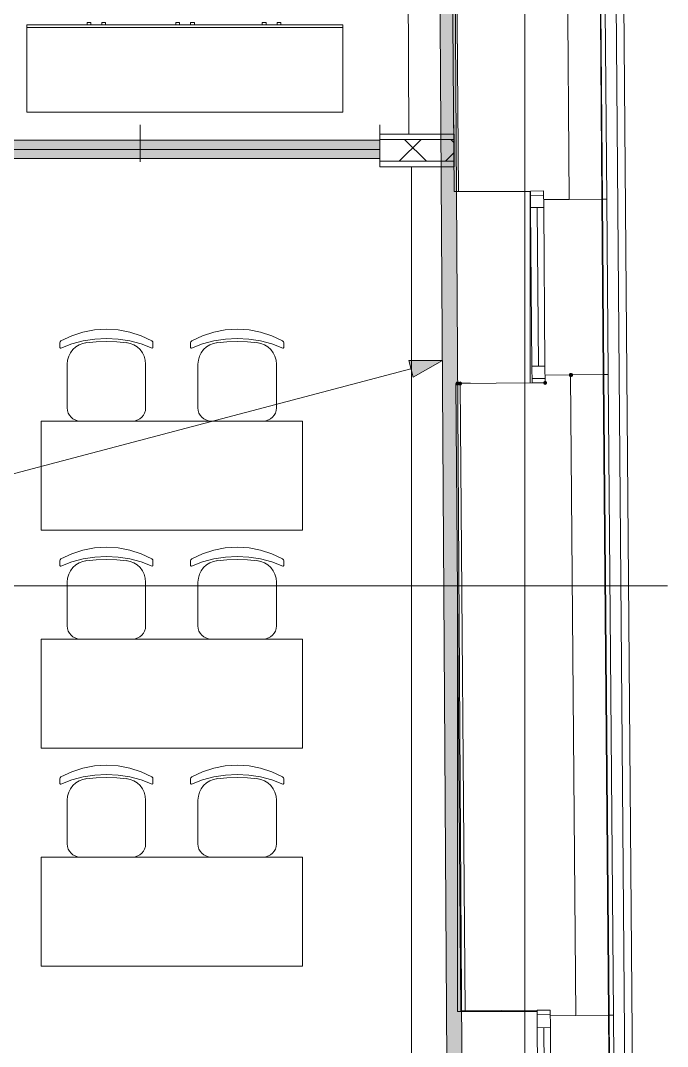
# Model space of a CAD drawing. Header units: millimetres. Extents: x 0 to 1189, y 0 to 841.
# Drawn here: x 834.03 to 863.73, y 396.24 to 443.31 of the extents above; entities that cross this region are included whole.
import ezdxf

# ---------------------------------------------------------------- set-up
doc = ezdxf.new("R2010")
doc.units = ezdxf.units.MM

msp = doc.modelspace()

# ---------------------------------------------------------------- hatches: boundary and pattern name
at = {"true_color": 0xf1d696}
h = msp.add_hatch(color=41, dxfattribs=at)
h.dxf.hatch_style = 2
h.paths.add_polyline_path([(854.417305, 376.515346), (853.717304, 376.512346), (853.055303, 481.299506), (853.751304, 481.999507)])
at = {"true_color": 0xffffff}
h = msp.add_hatch(color=7, dxfattribs=at)
h.dxf.hatch_style = 2
h.paths.add_polyline_path([(795.518215, 437.81144), (850.518299, 437.81144), (850.518299, 436.971438), (795.518215, 436.971438)])
at = {"true_color": 0x0077b0}
h = msp.add_hatch(color=144, dxfattribs=at)
h.dxf.hatch_style = 2
h.paths.add_polyline_path([(853.393304, 427.712424), (852.052302, 426.945423), (851.848301, 427.718424)])
h = msp.add_hatch(color=7)
h.dxf.hatch_style = 2
h.paths.add_polyline_path([(859.371313, 427.051423), (859.344875, 427.114986), (859.281313, 427.141423), (859.21775, 427.114986), (859.191313, 427.051423), (859.191313, 427.041423), (859.21775, 426.977861), (859.281313, 426.951423), (859.344875, 426.977861), (859.371313, 427.041423)])
h = msp.add_hatch(color=7)
h.dxf.hatch_style = 2
h.paths.add_polyline_path([(859.217313, 427.041423), (859.24375, 426.977861), (859.307313, 426.951423), (859.370875, 426.977861), (859.397313, 427.041423), (859.397313, 427.051423), (859.370875, 427.114986), (859.307313, 427.141423), (859.24375, 427.114986), (859.217313, 427.051423)])
h = msp.add_hatch(color=7)
h.dxf.hatch_style = 2
h.paths.add_polyline_path([(854.000305, 426.649423), (854.026742, 426.58586), (854.090305, 426.559422), (854.153867, 426.58586), (854.180305, 426.649423), (854.180305, 426.664423), (854.153867, 426.727985), (854.090305, 426.754423), (854.026742, 426.727985), (854.000305, 426.664423)])
h = msp.add_hatch(color=7)
h.dxf.hatch_style = 2
h.paths.add_polyline_path([(854.120305, 426.650423), (854.146742, 426.58686), (854.210305, 426.560422), (854.273868, 426.58686), (854.300305, 426.650423), (854.300305, 426.660423), (854.273868, 426.723985), (854.210305, 426.750423), (854.146742, 426.723985), (854.120305, 426.660423)])
h = msp.add_hatch(color=7)
h.dxf.hatch_style = 2
h.paths.add_polyline_path([(858.020311, 426.681423), (858.046748, 426.61786), (858.110311, 426.591422), (858.173874, 426.61786), (858.200311, 426.681423), (858.200311, 426.691423), (858.173874, 426.754985), (858.110311, 426.781423), (858.046748, 426.754985), (858.020311, 426.691423)])

# ---------------------------------------------------------------- linework, layer by layer
at = {"color": 7, "lineweight": 0}
for points in [[(857.17331, 238.825136), (857.17331, 730.151886)], [(851.651301, 481.999507), (851.859301, 438.10044)], [(854.417305, 376.515346), (853.751304, 481.999507)], [(853.055303, 481.299506), (853.717304, 376.512346)], [(861.262316, 457.376469), (861.935317, 374.135342)], [(861.934317, 374.135342), (861.262316, 457.376469)], [(861.612316, 457.378469), (862.284317, 374.139342)], [(859.216313, 435.101435), (859.131313, 445.540451)], [(860.716315, 435.113435), (860.631315, 445.562451)], [(860.657315, 445.563451), (860.742315, 435.113435)], [(860.942315, 435.115435), (860.857315, 445.564451)], [(853.860305, 445.158451), (853.939305, 435.458436)], [(854.060305, 445.159451), (854.139305, 435.460436)], [(854.139305, 435.460436), (854.060305, 445.149451)], [(839.518283, 436.821438), (839.518283, 438.521441)], [(850.518299, 436.821438), (850.518299, 438.521441)], [(853.919305, 436.971438), (853.919305, 438.521441)], [(850.518299, 437.81144), (795.518215, 437.81144)], [(853.932305, 438.10044), (850.518299, 438.10044)], [(850.518299, 438.10044), (850.518299, 436.600438)], [(853.932305, 437.85044), (850.518299, 437.85044)], [(850.518299, 436.971438), (850.518299, 437.81144)], [(851.414301, 436.850438), (852.414302, 437.85044)], [(852.663303, 436.850438), (851.663301, 437.85044)], [(853.932305, 437.702439), (853.785304, 437.85044)], [(853.932305, 436.600438), (853.932305, 438.10044)], [(850.518299, 437.391439), (795.819216, 437.391439)], [(853.535304, 436.850438), (853.932305, 437.247439)], [(795.518215, 436.971438), (850.518299, 436.971438)], [(850.542299, 436.850438), (850.518299, 436.873438)], [(853.932305, 436.850438), (850.518299, 436.850438)], [(853.932305, 436.971438), (853.932305, 436.624438)], [(850.518299, 436.600438), (853.932305, 436.600438)], [(851.976302, 436.600438), (851.976302, 375.815345)], [(853.939305, 435.458436), (854.139305, 435.460436)], [(857.42831, 435.458436), (853.939305, 435.458436)], [(854.139305, 435.460436), (857.43831, 435.486436)], [(857.42831, 426.686423), (857.42831, 435.458436)], [(857.43831, 435.486436), (858.038311, 435.491436)], [(858.038311, 435.491436), (857.43831, 435.486436)], [(857.44531, 434.726435), (857.43831, 435.486436)], [(857.43831, 435.486436), (857.44531, 434.726435)], [(858.038311, 435.491436), (858.045311, 434.731435)], [(858.045311, 434.731435), (858.038311, 435.491436)], [(857.44031, 435.286436), (858.040311, 435.291436)], [(858.042311, 435.091435), (859.216313, 435.101435)], [(859.216313, 435.101435), (860.716315, 435.113435)], [(860.716315, 435.113435), (860.781315, 427.063423)], [(860.742315, 435.113435), (860.942315, 435.115435)], [(860.807315, 427.063423), (860.742315, 435.113435)], [(861.007315, 427.065423), (860.942315, 435.115435)], [(858.045311, 434.731435), (857.44531, 434.726435)], [(857.50431, 427.446424), (857.44531, 434.726435)], [(857.74531, 434.729435), (857.804311, 427.449424)], [(858.045311, 434.731435), (858.103311, 427.451424)], [(858.103311, 427.451424), (857.50431, 427.446424)], [(857.50431, 427.446424), (857.51031, 426.687423)], [(857.50431, 427.446424), (857.51031, 426.687423)], [(858.110311, 426.691423), (858.103311, 427.451424)], [(858.110311, 426.691423), (858.103311, 427.451424)], [(857.50831, 426.886423), (858.108311, 426.891423)], [(859.307313, 427.051423), (858.107311, 427.041423)], [(859.519313, 397.667378), (859.281313, 427.041423)], [(859.281313, 427.041423), (859.307313, 427.041423)], [(860.781315, 427.063423), (859.307313, 427.051423)], [(861.019315, 397.679378), (860.781315, 427.063423)], [(861.007315, 427.065423), (860.807315, 427.063423)], [(860.807315, 427.063423), (861.044315, 397.679378)], [(861.244316, 397.681378), (861.007315, 427.065423)], [(854.210305, 426.660423), (854.010305, 426.658423)], [(854.010305, 426.658423), (854.243305, 397.874379)], [(854.090305, 426.664423), (854.692306, 426.664423)], [(857.51031, 426.687423), (854.210305, 426.660423)], [(854.210305, 426.660423), (854.443305, 397.876379)], [(854.443305, 397.876379), (854.210305, 426.650423)], [(857.51031, 426.687423), (858.110311, 426.691423)], [(857.51031, 426.687423), (858.110311, 426.691423)], [(202.529309, 417.371408), (863.72632, 417.371408)], [(854.090305, 397.844379), (854.090305, 416.745407)], [(857.74331, 397.844379), (854.090305, 397.844379)], [(854.243305, 397.874379), (854.443305, 397.876379)], [(854.243305, 397.844379), (854.243305, 397.874379)], [(854.443305, 397.876379), (857.74231, 397.902379)], [(857.74231, 397.902379), (858.342311, 397.907379)], [(858.342311, 397.907379), (857.74231, 397.902379)], [(857.74931, 397.102377), (857.74231, 397.902379)], [(857.74231, 397.902379), (857.74931, 397.102377)], [(857.74431, 397.702378), (858.344311, 397.707378)], [(858.342311, 397.907379), (858.349311, 397.107377)], [(858.349311, 397.107377), (858.342311, 397.907379)], [(858.344311, 397.657378), (859.519313, 397.667378)], [(859.519313, 397.667378), (861.019315, 397.679378)], [(861.019315, 397.679378), (861.164316, 379.729351)], [(861.044315, 397.679378), (861.244316, 397.681378)], [(861.190316, 379.730351), (861.044315, 397.679378)], [(861.390316, 379.731351), (861.244316, 397.681378)], [(858.349311, 397.107377), (857.74931, 397.102377)], [(857.77831, 393.503372), (857.74931, 397.102377)], [(858.049311, 397.105377), (858.078311, 393.505372)], [(858.349311, 397.107377), (858.378311, 393.507372)]]:
    msp.add_lwpolyline(points, dxfattribs=at)
at = {"color": 253, "lineweight": 0, "true_color": 0x999999}
for points in [[(848.819297, 443.110448), (834.319275, 443.110448)], [(834.319275, 443.110448), (834.319275, 439.110442)], [(848.819297, 442.990447), (834.319275, 442.990447)], [(837.264279, 443.212448), (837.090279, 443.212448)], [(837.090279, 443.212448), (837.090279, 443.110448)], [(837.090279, 443.110448), (837.264279, 443.110448)], [(837.264279, 443.110448), (837.264279, 443.212448)], [(837.94028, 443.212448), (837.76728, 443.212448)], [(837.76728, 443.212448), (837.76728, 443.110448)], [(837.76728, 443.110448), (837.94028, 443.110448)], [(837.94028, 443.110448), (837.94028, 443.212448)], [(841.334285, 443.212448), (841.160285, 443.212448)], [(841.160285, 443.212448), (841.160285, 443.110448)], [(841.160285, 443.110448), (841.334285, 443.110448)], [(841.334285, 443.110448), (841.334285, 443.212448)], [(842.011286, 443.212448), (841.837286, 443.212448)], [(841.837286, 443.212448), (841.837286, 443.110448)], [(841.837286, 443.110448), (842.011286, 443.110448)], [(842.011286, 443.110448), (842.011286, 443.212448)], [(845.303291, 443.212448), (845.129291, 443.212448)], [(845.129291, 443.212448), (845.129291, 443.110448)], [(845.129291, 443.110448), (845.303291, 443.110448)], [(845.303291, 443.110448), (845.303291, 443.212448)], [(845.979292, 443.212448), (845.806292, 443.212448)], [(845.806292, 443.212448), (845.806292, 443.110448)], [(845.806292, 443.110448), (845.979292, 443.110448)], [(845.979292, 443.110448), (845.979292, 443.212448)], [(848.819297, 439.110442), (848.819297, 443.110448)], [(834.319275, 439.110442), (848.819297, 439.110442)], [(835.888277, 428.610426), (836.381309, 428.844145), (836.897779, 429.013176), (837.431498, 429.115833), (837.97628, 429.150426), (838.52064, 429.115833), (839.054407, 429.013176), (839.571111, 428.844145), (840.064283, 428.610426)], [(835.888277, 428.610426), (836.381309, 428.844145), (836.897779, 429.013176), (837.431498, 429.115833), (837.97628, 429.150426), (838.52064, 429.115833), (839.054407, 429.013176), (839.571111, 428.844145), (840.064283, 428.610426)], [(841.888286, 428.610426), (842.381318, 428.844145), (842.897788, 429.013176), (843.431507, 429.115833), (843.976289, 429.150426), (844.52065, 429.115833), (845.054416, 429.013176), (845.57112, 428.844145), (846.064293, 428.610426)], [(841.888286, 428.610426), (842.381318, 428.844145), (842.897788, 429.013176), (843.431507, 429.115833), (843.976289, 429.150426), (844.52065, 429.115833), (845.054416, 429.013176), (845.57112, 428.844145), (846.064293, 428.610426)], [(835.841277, 428.525425), (835.853902, 428.57355), (835.888277, 428.610426)], [(835.841277, 428.525425), (835.853902, 428.57355), (835.888277, 428.610426)], [(835.841277, 428.525425), (835.841277, 428.308425)], [(835.841277, 428.525425), (835.841277, 428.308425)], [(835.884277, 428.281425), (835.871277, 428.278425), (835.849902, 428.287425), (835.841277, 428.308425)], [(835.884277, 428.281425), (835.871277, 428.278425), (835.849902, 428.287425), (835.841277, 428.308425)], [(835.884277, 428.281425), (836.38834, 428.471941), (836.907779, 428.609301), (837.438467, 428.692473), (837.97628, 428.720426), (838.514094, 428.692473), (839.044782, 428.609301), (839.56422, 428.471941), (840.068283, 428.281425)], [(835.884277, 428.281425), (836.38834, 428.471941), (836.907779, 428.609301), (837.438467, 428.692473), (837.97628, 428.720426), (838.514094, 428.692473), (839.044782, 428.609301), (839.56422, 428.471941), (840.068283, 428.281425)], [(836.176277, 427.538424), (836.19399, 427.726373), (836.245043, 427.903143), (836.326307, 428.065241), (836.434653, 428.209175), (836.566952, 428.331452), (836.720075, 428.428581), (836.890894, 428.49707), (837.076279, 428.533425)], [(836.176277, 427.538424), (836.19399, 427.726373), (836.245043, 427.903143), (836.326307, 428.065241), (836.434653, 428.209175), (836.566952, 428.331452), (836.720075, 428.428581), (836.890894, 428.49707), (837.076279, 428.533425)], [(837.035279, 428.528425), (837.504655, 428.5698), (837.97628, 428.583425), (838.447531, 428.5698), (838.917282, 428.528425)], [(837.035279, 428.528425), (837.504655, 428.5698), (837.97628, 428.583425), (838.447531, 428.5698), (838.917282, 428.528425)], [(838.876282, 428.533425), (839.061667, 428.49707), (839.232485, 428.428581), (839.385609, 428.331452), (839.517908, 428.209175), (839.626253, 428.065241), (839.707517, 427.903143), (839.75857, 427.726373), (839.776283, 427.538424)], [(838.876282, 428.533425), (839.061667, 428.49707), (839.232485, 428.428581), (839.385609, 428.331452), (839.517908, 428.209175), (839.626253, 428.065241), (839.707517, 427.903143), (839.75857, 427.726373), (839.776283, 427.538424)], [(840.064283, 428.610426), (840.098658, 428.57355), (840.111284, 428.525425)], [(840.064283, 428.610426), (840.098658, 428.57355), (840.111284, 428.525425)], [(840.111284, 428.308425), (840.102283, 428.287425), (840.081283, 428.278425), (840.068283, 428.281425)], [(840.111284, 428.308425), (840.102283, 428.287425), (840.081283, 428.278425), (840.068283, 428.281425)], [(840.111284, 428.525425), (840.111284, 428.308425)], [(840.111284, 428.525425), (840.111284, 428.308425)], [(841.841286, 428.525425), (841.853911, 428.57355), (841.888286, 428.610426)], [(841.841286, 428.525425), (841.853911, 428.57355), (841.888286, 428.610426)], [(841.841286, 428.525425), (841.841286, 428.308425)], [(841.841286, 428.525425), (841.841286, 428.308425)], [(841.884286, 428.281425), (841.871286, 428.278425), (841.849911, 428.287425), (841.841286, 428.308425)], [(841.884286, 428.281425), (841.871286, 428.278425), (841.849911, 428.287425), (841.841286, 428.308425)], [(841.884286, 428.281425), (842.388349, 428.471941), (842.907788, 428.609301), (843.438476, 428.692473), (843.976289, 428.720426), (844.514103, 428.692473), (845.044791, 428.609301), (845.564229, 428.471941), (846.068293, 428.281425)], [(841.884286, 428.281425), (842.388349, 428.471941), (842.907788, 428.609301), (843.438476, 428.692473), (843.976289, 428.720426), (844.514103, 428.692473), (845.044791, 428.609301), (845.564229, 428.471941), (846.068293, 428.281425)], [(842.176287, 427.538424), (842.194, 427.726373), (842.245052, 427.903143), (842.326316, 428.065241), (842.434662, 428.209175), (842.566961, 428.331452), (842.720084, 428.428581), (842.890903, 428.49707), (843.076288, 428.533425)], [(842.176287, 427.538424), (842.194, 427.726373), (842.245052, 427.903143), (842.326316, 428.065241), (842.434662, 428.209175), (842.566961, 428.331452), (842.720084, 428.428581), (842.890903, 428.49707), (843.076288, 428.533425)], [(843.035288, 428.528425), (843.504664, 428.5698), (843.976289, 428.583425), (844.44754, 428.5698), (844.917291, 428.528425)], [(843.035288, 428.528425), (843.504664, 428.5698), (843.976289, 428.583425), (844.44754, 428.5698), (844.917291, 428.528425)], [(844.876291, 428.533425), (845.061676, 428.49707), (845.232494, 428.428581), (845.385618, 428.331452), (845.517917, 428.209175), (845.626263, 428.065241), (845.707526, 427.903143), (845.758579, 427.726373), (845.776292, 427.538424)], [(844.876291, 428.533425), (845.061676, 428.49707), (845.232494, 428.428581), (845.385618, 428.331452), (845.517917, 428.209175), (845.626263, 428.065241), (845.707526, 427.903143), (845.758579, 427.726373), (845.776292, 427.538424)], [(846.064293, 428.610426), (846.098668, 428.57355), (846.111293, 428.525425)], [(846.064293, 428.610426), (846.098668, 428.57355), (846.111293, 428.525425)], [(846.111293, 428.308425), (846.102293, 428.287425), (846.081293, 428.278425), (846.068293, 428.281425)], [(846.111293, 428.308425), (846.102293, 428.287425), (846.081293, 428.278425), (846.068293, 428.281425)], [(846.111293, 428.525425), (846.111293, 428.308425)], [(846.111293, 428.525425), (846.111293, 428.308425)], [(836.176277, 425.535421), (836.176277, 427.538424)], [(836.176277, 425.535421), (836.176277, 427.538424)], [(839.776283, 425.535421), (839.776283, 427.538424)], [(839.776283, 425.535421), (839.776283, 427.538424)], [(842.176287, 425.535421), (842.176287, 427.538424)], [(842.176287, 425.535421), (842.176287, 427.538424)], [(845.776292, 425.535421), (845.776292, 427.538424)], [(845.776292, 425.535421), (845.776292, 427.538424)], [(836.776278, 424.93542), (836.655177, 424.947584), (836.542466, 424.982482), (836.440536, 425.037725), (836.351778, 425.11092), (836.278582, 425.199678), (836.22334, 425.301608), (836.188442, 425.414319), (836.176277, 425.535421)], [(836.776278, 424.93542), (836.655177, 424.947584), (836.542466, 424.982482), (836.440536, 425.037725), (836.351778, 425.11092), (836.278582, 425.199678), (836.22334, 425.301608), (836.188442, 425.414319), (836.176277, 425.535421)], [(839.776283, 425.535421), (839.764078, 425.414319), (839.72908, 425.301608), (839.673714, 425.199678), (839.600408, 425.11092), (839.511585, 425.037725), (839.409673, 424.982482), (839.297097, 424.947584), (839.176282, 424.93542)], [(839.776283, 425.535421), (839.764078, 425.414319), (839.72908, 425.301608), (839.673714, 425.199678), (839.600408, 425.11092), (839.511585, 425.037725), (839.409673, 424.982482), (839.297097, 424.947584), (839.176282, 424.93542)], [(842.776288, 424.93542), (842.655186, 424.947584), (842.542475, 424.982482), (842.440545, 425.037725), (842.351787, 425.11092), (842.278592, 425.199678), (842.223349, 425.301608), (842.188451, 425.414319), (842.176287, 425.535421)], [(842.776288, 424.93542), (842.655186, 424.947584), (842.542475, 424.982482), (842.440545, 425.037725), (842.351787, 425.11092), (842.278592, 425.199678), (842.223349, 425.301608), (842.188451, 425.414319), (842.176287, 425.535421)], [(845.776292, 425.535421), (845.764087, 425.414319), (845.729089, 425.301608), (845.673724, 425.199678), (845.600417, 425.11092), (845.511594, 425.037725), (845.409682, 424.982482), (845.297106, 424.947584), (845.176291, 424.93542)], [(845.776292, 425.535421), (845.764087, 425.414319), (845.729089, 425.301608), (845.673724, 425.199678), (845.600417, 425.11092), (845.511594, 425.037725), (845.409682, 424.982482), (845.297106, 424.947584), (845.176291, 424.93542)], [(846.976294, 424.93542), (834.976276, 424.93542)], [(834.976276, 424.93542), (834.976276, 419.935412)], [(839.177282, 424.93542), (836.776278, 424.93542)], [(839.177282, 424.93542), (836.776278, 424.93542)], [(845.177291, 424.93542), (842.776288, 424.93542)], [(845.177291, 424.93542), (842.776288, 424.93542)], [(846.976294, 419.935412), (846.976294, 424.93542)], [(834.976276, 419.935412), (846.976294, 419.935412)], [(835.888277, 418.61041), (836.381309, 418.844129), (836.897779, 419.013161), (837.431498, 419.115817), (837.97628, 419.150411), (838.52064, 419.115817), (839.054407, 419.013161), (839.571111, 418.844129), (840.064283, 418.61041)], [(835.888277, 418.61041), (836.381309, 418.844129), (836.897779, 419.013161), (837.431498, 419.115817), (837.97628, 419.150411), (838.52064, 419.115817), (839.054407, 419.013161), (839.571111, 418.844129), (840.064283, 418.61041)], [(841.888286, 418.61041), (842.381318, 418.844129), (842.897788, 419.013161), (843.431507, 419.115817), (843.976289, 419.150411), (844.52065, 419.115817), (845.054416, 419.013161), (845.57112, 418.844129), (846.064293, 418.61041)], [(841.888286, 418.61041), (842.381318, 418.844129), (842.897788, 419.013161), (843.431507, 419.115817), (843.976289, 419.150411), (844.52065, 419.115817), (845.054416, 419.013161), (845.57112, 418.844129), (846.064293, 418.61041)], [(835.841277, 418.52541), (835.853902, 418.573535), (835.888277, 418.61041)], [(835.841277, 418.52541), (835.853902, 418.573535), (835.888277, 418.61041)], [(835.841277, 418.52541), (835.841277, 418.30841)], [(835.841277, 418.52541), (835.841277, 418.30841)], [(835.884277, 418.28141), (836.38834, 418.471926), (836.907779, 418.609285), (837.438467, 418.692457), (837.97628, 418.72041), (838.514094, 418.692457), (839.044782, 418.609285), (839.56422, 418.471926), (840.068283, 418.28141)], [(835.884277, 418.28141), (836.38834, 418.471926), (836.907779, 418.609285), (837.438467, 418.692457), (837.97628, 418.72041), (838.514094, 418.692457), (839.044782, 418.609285), (839.56422, 418.471926), (840.068283, 418.28141)], [(836.176277, 417.538409), (836.19399, 417.726358), (836.245043, 417.903128), (836.326307, 418.065226), (836.434653, 418.20916), (836.566952, 418.331437), (836.720075, 418.428566), (836.890894, 418.497055), (837.076279, 418.53341)], [(836.176277, 417.538409), (836.19399, 417.726358), (836.245043, 417.903128), (836.326307, 418.065226), (836.434653, 418.20916), (836.566952, 418.331437), (836.720075, 418.428566), (836.890894, 418.497055), (837.076279, 418.53341)], [(837.035279, 418.52841), (837.504655, 418.569785), (837.97628, 418.58341), (838.447531, 418.569785), (838.917282, 418.52841)], [(837.035279, 418.52841), (837.504655, 418.569785), (837.97628, 418.58341), (838.447531, 418.569785), (838.917282, 418.52841)], [(838.876282, 418.53341), (839.061667, 418.497055), (839.232485, 418.428566), (839.385609, 418.331437), (839.517908, 418.20916), (839.626253, 418.065226), (839.707517, 417.903128), (839.75857, 417.726358), (839.776283, 417.538409)], [(838.876282, 418.53341), (839.061667, 418.497055), (839.232485, 418.428566), (839.385609, 418.331437), (839.517908, 418.20916), (839.626253, 418.065226), (839.707517, 417.903128), (839.75857, 417.726358), (839.776283, 417.538409)], [(840.064283, 418.61041), (840.098658, 418.573535), (840.111284, 418.52541)], [(840.064283, 418.61041), (840.098658, 418.573535), (840.111284, 418.52541)], [(840.111284, 418.52541), (840.111284, 418.30841)], [(840.111284, 418.52541), (840.111284, 418.30841)], [(841.841286, 418.52541), (841.853911, 418.573535), (841.888286, 418.61041)], [(841.841286, 418.52541), (841.853911, 418.573535), (841.888286, 418.61041)], [(841.841286, 418.52541), (841.841286, 418.30841)], [(841.841286, 418.52541), (841.841286, 418.30841)], [(841.884286, 418.28141), (842.388349, 418.471926), (842.907788, 418.609285), (843.438476, 418.692457), (843.976289, 418.72041), (844.514103, 418.692457), (845.044791, 418.609285), (845.564229, 418.471926), (846.068293, 418.28141)], [(841.884286, 418.28141), (842.388349, 418.471926), (842.907788, 418.609285), (843.438476, 418.692457), (843.976289, 418.72041), (844.514103, 418.692457), (845.044791, 418.609285), (845.564229, 418.471926), (846.068293, 418.28141)], [(842.176287, 417.538409), (842.194, 417.726358), (842.245052, 417.903128), (842.326316, 418.065226), (842.434662, 418.20916), (842.566961, 418.331437), (842.720084, 418.428566), (842.890903, 418.497055), (843.076288, 418.53341)], [(842.176287, 417.538409), (842.194, 417.726358), (842.245052, 417.903128), (842.326316, 418.065226), (842.434662, 418.20916), (842.566961, 418.331437), (842.720084, 418.428566), (842.890903, 418.497055), (843.076288, 418.53341)], [(843.035288, 418.52841), (843.504664, 418.569785), (843.976289, 418.58341), (844.44754, 418.569785), (844.917291, 418.52841)], [(843.035288, 418.52841), (843.504664, 418.569785), (843.976289, 418.58341), (844.44754, 418.569785), (844.917291, 418.52841)], [(844.876291, 418.53341), (845.061676, 418.497055), (845.232494, 418.428566), (845.385618, 418.331437), (845.517917, 418.20916), (845.626263, 418.065226), (845.707526, 417.903128), (845.758579, 417.726358), (845.776292, 417.538409)], [(844.876291, 418.53341), (845.061676, 418.497055), (845.232494, 418.428566), (845.385618, 418.331437), (845.517917, 418.20916), (845.626263, 418.065226), (845.707526, 417.903128), (845.758579, 417.726358), (845.776292, 417.538409)], [(846.064293, 418.61041), (846.098668, 418.573535), (846.111293, 418.52541)], [(846.064293, 418.61041), (846.098668, 418.573535), (846.111293, 418.52541)], [(846.111293, 418.52541), (846.111293, 418.30841)], [(846.111293, 418.52541), (846.111293, 418.30841)], [(835.884277, 418.28141), (835.871277, 418.27841), (835.849902, 418.28741), (835.841277, 418.30841)], [(835.884277, 418.28141), (835.871277, 418.27841), (835.849902, 418.28741), (835.841277, 418.30841)], [(840.111284, 418.30841), (840.102283, 418.28741), (840.081283, 418.27841), (840.068283, 418.28141)], [(840.111284, 418.30841), (840.102283, 418.28741), (840.081283, 418.27841), (840.068283, 418.28141)], [(841.884286, 418.28141), (841.871286, 418.27841), (841.849911, 418.28741), (841.841286, 418.30841)], [(841.884286, 418.28141), (841.871286, 418.27841), (841.849911, 418.28741), (841.841286, 418.30841)], [(846.111293, 418.30841), (846.102293, 418.28741), (846.081293, 418.27841), (846.068293, 418.28141)], [(846.111293, 418.30841), (846.102293, 418.28741), (846.081293, 418.27841), (846.068293, 418.28141)], [(836.176277, 415.535406), (836.176277, 417.538409)], [(836.176277, 415.535406), (836.176277, 417.538409)], [(839.776283, 415.535406), (839.776283, 417.538409)], [(839.776283, 415.535406), (839.776283, 417.538409)], [(842.176287, 415.535406), (842.176287, 417.538409)], [(842.176287, 415.535406), (842.176287, 417.538409)], [(845.776292, 415.535406), (845.776292, 417.538409)], [(845.776292, 415.535406), (845.776292, 417.538409)], [(836.776278, 414.935405), (836.655177, 414.947569), (836.542466, 414.982467), (836.440536, 415.037709), (836.351778, 415.110905), (836.278582, 415.199663), (836.22334, 415.301593), (836.188442, 415.414304), (836.176277, 415.535406)], [(836.776278, 414.935405), (836.655177, 414.947569), (836.542466, 414.982467), (836.440536, 415.037709), (836.351778, 415.110905), (836.278582, 415.199663), (836.22334, 415.301593), (836.188442, 415.414304), (836.176277, 415.535406)], [(839.776283, 415.535406), (839.764078, 415.414304), (839.72908, 415.301593), (839.673714, 415.199663), (839.600408, 415.110905), (839.511585, 415.037709), (839.409673, 414.982467), (839.297097, 414.947569), (839.176282, 414.935405)], [(839.776283, 415.535406), (839.764078, 415.414304), (839.72908, 415.301593), (839.673714, 415.199663), (839.600408, 415.110905), (839.511585, 415.037709), (839.409673, 414.982467), (839.297097, 414.947569), (839.176282, 414.935405)], [(842.776288, 414.935405), (842.655186, 414.947569), (842.542475, 414.982467), (842.440545, 415.037709), (842.351787, 415.110905), (842.278592, 415.199663), (842.223349, 415.301593), (842.188451, 415.414304), (842.176287, 415.535406)], [(842.776288, 414.935405), (842.655186, 414.947569), (842.542475, 414.982467), (842.440545, 415.037709), (842.351787, 415.110905), (842.278592, 415.199663), (842.223349, 415.301593), (842.188451, 415.414304), (842.176287, 415.535406)], [(845.776292, 415.535406), (845.764087, 415.414304), (845.729089, 415.301593), (845.673724, 415.199663), (845.600417, 415.110905), (845.511594, 415.037709), (845.409682, 414.982467), (845.297106, 414.947569), (845.176291, 414.935405)], [(845.776292, 415.535406), (845.764087, 415.414304), (845.729089, 415.301593), (845.673724, 415.199663), (845.600417, 415.110905), (845.511594, 415.037709), (845.409682, 414.982467), (845.297106, 414.947569), (845.176291, 414.935405)], [(846.976294, 414.935405), (834.976276, 414.935405)], [(834.976276, 414.935405), (834.976276, 409.935397)], [(839.177282, 414.935405), (836.776278, 414.935405)], [(839.177282, 414.935405), (836.776278, 414.935405)], [(845.177291, 414.935405), (842.776288, 414.935405)], [(845.177291, 414.935405), (842.776288, 414.935405)], [(846.976294, 409.935397), (846.976294, 414.935405)], [(834.976276, 409.935397), (846.976294, 409.935397)], [(835.888277, 408.610395), (836.381309, 408.844114), (836.897779, 409.013146), (837.431498, 409.115802), (837.97628, 409.150396), (838.52064, 409.115802), (839.054407, 409.013146), (839.571111, 408.844114), (840.064283, 408.610395)], [(835.888277, 408.610395), (836.381309, 408.844114), (836.897779, 409.013146), (837.431498, 409.115802), (837.97628, 409.150396), (838.52064, 409.115802), (839.054407, 409.013146), (839.571111, 408.844114), (840.064283, 408.610395)], [(841.888286, 408.610395), (842.381318, 408.844114), (842.897788, 409.013146), (843.431507, 409.115802), (843.976289, 409.150396), (844.52065, 409.115802), (845.054416, 409.013146), (845.57112, 408.844114), (846.064293, 408.610395)], [(841.888286, 408.610395), (842.381318, 408.844114), (842.897788, 409.013146), (843.431507, 409.115802), (843.976289, 409.150396), (844.52065, 409.115802), (845.054416, 409.013146), (845.57112, 408.844114), (846.064293, 408.610395)], [(835.841277, 408.525395), (835.853902, 408.57352), (835.888277, 408.610395)], [(835.841277, 408.525395), (835.853902, 408.57352), (835.888277, 408.610395)], [(835.841277, 408.525395), (835.841277, 408.308394)], [(835.841277, 408.525395), (835.841277, 408.308394)], [(835.884277, 408.281394), (836.38834, 408.47191), (836.907779, 408.60927), (837.438467, 408.692442), (837.97628, 408.720395), (838.514094, 408.692442), (839.044782, 408.60927), (839.56422, 408.47191), (840.068283, 408.281394)], [(835.884277, 408.281394), (836.38834, 408.47191), (836.907779, 408.60927), (837.438467, 408.692442), (837.97628, 408.720395), (838.514094, 408.692442), (839.044782, 408.60927), (839.56422, 408.47191), (840.068283, 408.281394)], [(836.176277, 407.538393), (836.19399, 407.726343), (836.245043, 407.903113), (836.326307, 408.065211), (836.434653, 408.209144), (836.566952, 408.331422), (836.720075, 408.428551), (836.890894, 408.497039), (837.076279, 408.533395)], [(836.176277, 407.538393), (836.19399, 407.726343), (836.245043, 407.903113), (836.326307, 408.065211), (836.434653, 408.209144), (836.566952, 408.331422), (836.720075, 408.428551), (836.890894, 408.497039), (837.076279, 408.533395)], [(837.035279, 408.528395), (837.504655, 408.56977), (837.97628, 408.583395), (838.447531, 408.56977), (838.917282, 408.528395)], [(837.035279, 408.528395), (837.504655, 408.56977), (837.97628, 408.583395), (838.447531, 408.56977), (838.917282, 408.528395)], [(838.876282, 408.533395), (839.061667, 408.497039), (839.232485, 408.428551), (839.385609, 408.331422), (839.517908, 408.209144), (839.626253, 408.065211), (839.707517, 407.903113), (839.75857, 407.726343), (839.776283, 407.538393)], [(838.876282, 408.533395), (839.061667, 408.497039), (839.232485, 408.428551), (839.385609, 408.331422), (839.517908, 408.209144), (839.626253, 408.065211), (839.707517, 407.903113), (839.75857, 407.726343), (839.776283, 407.538393)], [(840.064283, 408.610395), (840.098658, 408.57352), (840.111284, 408.525395)], [(840.064283, 408.610395), (840.098658, 408.57352), (840.111284, 408.525395)], [(840.111284, 408.525395), (840.111284, 408.308394)], [(840.111284, 408.525395), (840.111284, 408.308394)], [(841.841286, 408.525395), (841.853911, 408.57352), (841.888286, 408.610395)], [(841.841286, 408.525395), (841.853911, 408.57352), (841.888286, 408.610395)], [(841.841286, 408.525395), (841.841286, 408.308394)], [(841.841286, 408.525395), (841.841286, 408.308394)], [(841.884286, 408.281394), (842.388349, 408.47191), (842.907788, 408.60927), (843.438476, 408.692442), (843.976289, 408.720395), (844.514103, 408.692442), (845.044791, 408.60927), (845.564229, 408.47191), (846.068293, 408.281394)], [(841.884286, 408.281394), (842.388349, 408.47191), (842.907788, 408.60927), (843.438476, 408.692442), (843.976289, 408.720395), (844.514103, 408.692442), (845.044791, 408.60927), (845.564229, 408.47191), (846.068293, 408.281394)], [(842.176287, 407.538393), (842.194, 407.726343), (842.245052, 407.903113), (842.326316, 408.065211), (842.434662, 408.209144), (842.566961, 408.331422), (842.720084, 408.428551), (842.890903, 408.497039), (843.076288, 408.533395)], [(842.176287, 407.538393), (842.194, 407.726343), (842.245052, 407.903113), (842.326316, 408.065211), (842.434662, 408.209144), (842.566961, 408.331422), (842.720084, 408.428551), (842.890903, 408.497039), (843.076288, 408.533395)], [(843.035288, 408.528395), (843.504664, 408.56977), (843.976289, 408.583395), (844.44754, 408.56977), (844.917291, 408.528395)], [(843.035288, 408.528395), (843.504664, 408.56977), (843.976289, 408.583395), (844.44754, 408.56977), (844.917291, 408.528395)], [(844.876291, 408.533395), (845.061676, 408.497039), (845.232494, 408.428551), (845.385618, 408.331422), (845.517917, 408.209144), (845.626263, 408.065211), (845.707526, 407.903113), (845.758579, 407.726343), (845.776292, 407.538393)], [(844.876291, 408.533395), (845.061676, 408.497039), (845.232494, 408.428551), (845.385618, 408.331422), (845.517917, 408.209144), (845.626263, 408.065211), (845.707526, 407.903113), (845.758579, 407.726343), (845.776292, 407.538393)], [(846.064293, 408.610395), (846.098668, 408.57352), (846.111293, 408.525395)], [(846.064293, 408.610395), (846.098668, 408.57352), (846.111293, 408.525395)], [(846.111293, 408.525395), (846.111293, 408.308394)], [(846.111293, 408.525395), (846.111293, 408.308394)], [(835.884277, 408.281394), (835.871277, 408.278394), (835.849902, 408.287394), (835.841277, 408.308394)], [(835.884277, 408.281394), (835.871277, 408.278394), (835.849902, 408.287394), (835.841277, 408.308394)], [(840.111284, 408.308394), (840.102283, 408.287394), (840.081283, 408.278394), (840.068283, 408.281394)], [(840.111284, 408.308394), (840.102283, 408.287394), (840.081283, 408.278394), (840.068283, 408.281394)], [(841.884286, 408.281394), (841.871286, 408.278394), (841.849911, 408.287394), (841.841286, 408.308394)], [(841.884286, 408.281394), (841.871286, 408.278394), (841.849911, 408.287394), (841.841286, 408.308394)], [(846.111293, 408.308394), (846.102293, 408.287394), (846.081293, 408.278394), (846.068293, 408.281394)], [(846.111293, 408.308394), (846.102293, 408.287394), (846.081293, 408.278394), (846.068293, 408.281394)], [(836.176277, 405.53539), (836.176277, 407.538393)], [(836.176277, 405.53539), (836.176277, 407.538393)], [(839.776283, 405.53539), (839.776283, 407.538393)], [(839.776283, 405.53539), (839.776283, 407.538393)], [(842.176287, 405.53539), (842.176287, 407.538393)], [(842.176287, 405.53539), (842.176287, 407.538393)], [(845.776292, 405.53539), (845.776292, 407.538393)], [(845.776292, 405.53539), (845.776292, 407.538393)], [(836.776278, 404.935389), (836.655177, 404.947553), (836.542466, 404.982452), (836.440536, 405.037694), (836.351778, 405.11089), (836.278582, 405.199648), (836.22334, 405.301577), (836.188442, 405.414289), (836.176277, 405.53539)], [(836.776278, 404.935389), (836.655177, 404.947553), (836.542466, 404.982452), (836.440536, 405.037694), (836.351778, 405.11089), (836.278582, 405.199648), (836.22334, 405.301577), (836.188442, 405.414289), (836.176277, 405.53539)], [(839.776283, 405.53539), (839.764078, 405.414289), (839.72908, 405.301577), (839.673714, 405.199648), (839.600408, 405.11089), (839.511585, 405.037694), (839.409673, 404.982452), (839.297097, 404.947553), (839.176282, 404.935389)], [(839.776283, 405.53539), (839.764078, 405.414289), (839.72908, 405.301577), (839.673714, 405.199648), (839.600408, 405.11089), (839.511585, 405.037694), (839.409673, 404.982452), (839.297097, 404.947553), (839.176282, 404.935389)], [(842.776288, 404.935389), (842.655186, 404.947553), (842.542475, 404.982452), (842.440545, 405.037694), (842.351787, 405.11089), (842.278592, 405.199648), (842.223349, 405.301577), (842.188451, 405.414289), (842.176287, 405.53539)], [(842.776288, 404.935389), (842.655186, 404.947553), (842.542475, 404.982452), (842.440545, 405.037694), (842.351787, 405.11089), (842.278592, 405.199648), (842.223349, 405.301577), (842.188451, 405.414289), (842.176287, 405.53539)], [(845.776292, 405.53539), (845.764087, 405.414289), (845.729089, 405.301577), (845.673724, 405.199648), (845.600417, 405.11089), (845.511594, 405.037694), (845.409682, 404.982452), (845.297106, 404.947553), (845.176291, 404.935389)], [(845.776292, 405.53539), (845.764087, 405.414289), (845.729089, 405.301577), (845.673724, 405.199648), (845.600417, 405.11089), (845.511594, 405.037694), (845.409682, 404.982452), (845.297106, 404.947553), (845.176291, 404.935389)], [(846.976294, 404.935389), (834.976276, 404.935389)], [(834.976276, 404.935389), (834.976276, 399.935382)], [(839.177282, 404.935389), (836.776278, 404.935389)], [(839.177282, 404.935389), (836.776278, 404.935389)], [(845.177291, 404.935389), (842.776288, 404.935389)], [(845.177291, 404.935389), (842.776288, 404.935389)], [(846.976294, 399.935382), (846.976294, 404.935389)], [(834.976276, 399.935382), (846.976294, 399.935382)]]:
    msp.add_lwpolyline(points, dxfattribs=at)
at = {"color": 144, "lineweight": 0, "true_color": 0x0077b0}
for points in [[(852.052302, 426.945423), (851.848301, 427.718424)], [(853.393304, 427.712424), (851.848301, 427.718424)], [(853.393304, 427.712424), (852.052302, 426.945423)], [(851.950302, 427.331424), (829.976268, 421.537415)]]:
    msp.add_lwpolyline(points, dxfattribs=at)

doc.saveas('drawing.dxf')
